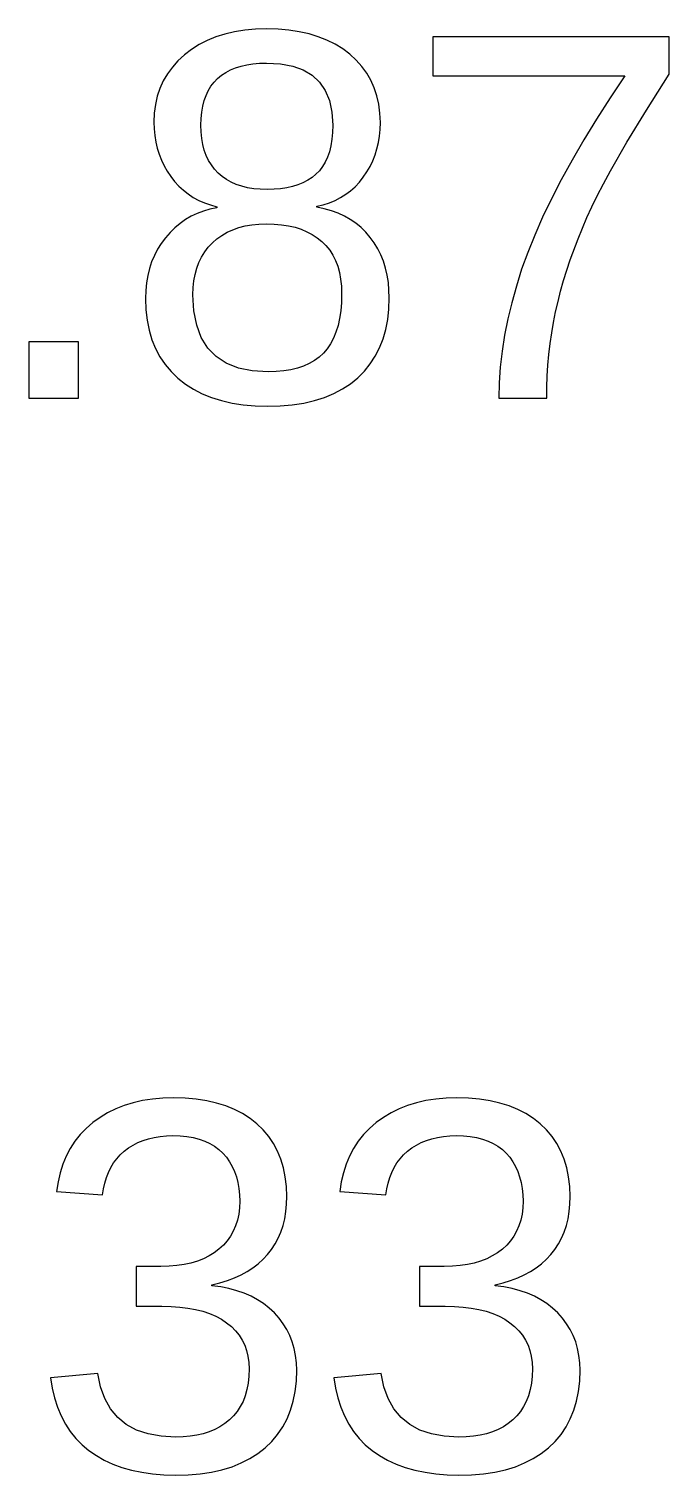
# Model space of a CAD drawing. Header units: metres. Extents: x -61 to 817, y 39 to 684.
# Drawn here: x 610.62 to 615.73, y 572.22 to 583.75 of the extents above; entities that cross this region are included whole.
import ezdxf

# ---------------------------------------------------------------- set-up
doc = ezdxf.new("R2010")
doc.units = ezdxf.units.M

msp = doc.modelspace()

# ---------------------------------------------------------------- linework, layer by layer
for p, q in [((612.517, 583.751), (612.428, 583.748)), ((612.609, 583.748), (612.517, 583.751)), ((612.043, 583.659), (611.979, 583.626)), ((612.112, 583.687), (612.043, 583.659)), ((612.185, 583.71), (612.112, 583.687)), ((612.262, 583.728), (612.185, 583.71)), ((612.343, 583.741), (612.262, 583.728)), ((612.428, 583.748), (612.343, 583.741)), ((612.695, 583.741), (612.609, 583.748)), ((612.778, 583.728), (612.695, 583.741)), ((612.856, 583.711), (612.778, 583.728)), ((612.93, 583.688), (612.856, 583.711)), ((612.999, 583.661), (612.93, 583.688)), ((613.064, 583.629), (612.999, 583.661)), ((615.728, 583.687), (613.844, 583.687)), ((613.844, 583.687), (613.844, 583.376)), ((615.728, 583.39), (615.728, 583.687)), ((611.862, 583.545), (611.811, 583.497)), ((611.918, 583.588), (611.862, 583.545)), ((611.979, 583.626), (611.918, 583.588)), ((613.125, 583.591), (613.064, 583.629)), ((613.181, 583.549), (613.125, 583.591)), ((613.232, 583.502), (613.181, 583.549)), ((611.766, 583.447), (611.727, 583.394)), ((611.811, 583.497), (611.766, 583.447)), ((612.158, 583.381), (612.193, 583.404)), ((612.193, 583.404), (612.23, 583.424)), ((612.23, 583.424), (612.27, 583.44)), ((612.27, 583.44), (612.314, 583.454)), ((612.314, 583.454), (612.36, 583.465)), ((612.36, 583.465), (612.409, 583.473)), ((612.409, 583.473), (612.462, 583.477)), ((612.462, 583.477), (612.517, 583.479)), ((612.517, 583.479), (612.628, 583.473)), ((612.628, 583.473), (612.726, 583.454)), ((612.726, 583.454), (612.81, 583.424)), ((612.81, 583.424), (612.882, 583.381)), ((613.278, 583.452), (613.232, 583.502)), ((613.317, 583.399), (613.278, 583.452)), ((611.694, 583.337), (611.667, 583.277)), ((611.727, 583.394), (611.694, 583.337)), ((612.053, 583.258), (612.074, 583.294)), ((612.074, 583.294), (612.099, 583.326)), ((612.099, 583.326), (612.127, 583.355)), ((612.127, 583.355), (612.158, 583.381)), ((612.882, 583.381), (612.941, 583.326)), ((612.941, 583.326), (612.986, 583.259)), ((613.35, 583.342), (613.317, 583.399)), ((613.377, 583.281), (613.35, 583.342)), ((613.844, 583.376), (615.375, 583.376)), ((615.375, 583.376), (615.258, 583.201)), ((615.547, 583.104), (615.728, 583.39)), ((611.646, 583.215), (611.631, 583.149)), ((611.667, 583.277), (611.646, 583.215)), ((612.008, 583.135), (612.02, 583.179)), ((612.02, 583.179), (612.035, 583.22)), ((612.035, 583.22), (612.053, 583.258)), ((612.986, 583.259), (613.019, 583.179)), ((613.019, 583.179), (613.039, 583.088)), ((613.398, 583.217), (613.377, 583.281)), ((613.413, 583.15), (613.398, 583.217)), ((615.258, 583.201), (615.149, 583.031)), ((611.622, 583.08), (611.619, 583.008)), ((611.631, 583.149), (611.622, 583.08)), ((611.995, 583.037), (612, 583.087)), ((612, 583.087), (612.008, 583.135)), ((613.039, 583.088), (613.045, 582.984)), ((613.422, 583.078), (613.413, 583.15)), ((613.425, 583.004), (613.422, 583.078)), ((615.391, 582.847), (615.547, 583.104)), ((611.619, 583.008), (611.621, 582.953)), ((611.621, 582.953), (611.626, 582.9)), ((611.993, 582.984), (611.995, 583.037)), ((611.995, 582.93), (611.993, 582.984)), ((613.045, 582.984), (613.044, 582.925)), ((613.418, 582.896), (613.423, 582.949)), ((613.423, 582.949), (613.425, 583.004)), ((615.149, 583.031), (615.048, 582.866)), ((611.626, 582.9), (611.634, 582.849)), ((611.634, 582.849), (611.646, 582.799)), ((612, 582.878), (611.995, 582.93)), ((612.008, 582.83), (612, 582.878)), ((612.02, 582.785), (612.008, 582.83)), ((613.039, 582.871), (613.03, 582.82)), ((613.044, 582.925), (613.039, 582.871)), ((613.398, 582.795), (613.41, 582.845)), ((613.41, 582.845), (613.418, 582.896)), ((615.048, 582.866), (614.954, 582.705)), ((615.26, 582.62), (615.391, 582.847)), ((611.646, 582.799), (611.661, 582.751)), ((611.661, 582.751), (611.679, 582.704)), ((612.036, 582.742), (612.02, 582.785)), ((612.054, 582.703), (612.036, 582.742)), ((613.004, 582.729), (612.986, 582.689)), ((613.019, 582.772), (613.004, 582.729)), ((613.03, 582.82), (613.019, 582.772)), ((613.365, 582.7), (613.383, 582.747)), ((613.383, 582.747), (613.398, 582.795)), ((611.679, 582.704), (611.7, 582.659)), ((611.7, 582.659), (611.725, 582.616)), ((611.725, 582.616), (611.753, 582.574)), ((612.077, 582.666), (612.054, 582.703)), ((612.102, 582.633), (612.077, 582.666)), ((612.131, 582.602), (612.102, 582.633)), ((612.163, 582.574), (612.131, 582.602)), ((612.939, 582.62), (612.911, 582.592)), ((612.964, 582.653), (612.939, 582.62)), ((612.986, 582.689), (612.964, 582.653)), ((613.289, 582.569), (613.318, 582.611)), ((613.318, 582.611), (613.343, 582.654)), ((613.343, 582.654), (613.365, 582.7)), ((614.954, 582.705), (614.868, 582.548)), ((615.205, 582.516), (615.26, 582.62)), ((611.753, 582.574), (611.784, 582.534)), ((611.784, 582.534), (611.818, 582.498)), ((611.818, 582.498), (611.854, 582.465)), ((612.198, 582.55), (612.163, 582.574)), ((612.236, 582.529), (612.198, 582.55)), ((612.276, 582.511), (612.236, 582.529)), ((612.32, 582.497), (612.276, 582.511)), ((612.366, 582.485), (612.32, 582.497)), ((612.415, 582.477), (612.366, 582.485)), ((612.678, 582.484), (612.629, 582.477)), ((612.725, 582.495), (612.678, 582.484)), ((612.768, 582.508), (612.725, 582.495)), ((612.808, 582.525), (612.768, 582.508)), ((612.846, 582.544), (612.808, 582.525)), ((612.88, 582.566), (612.846, 582.544)), ((612.911, 582.592), (612.88, 582.566)), ((613.188, 582.461), (613.224, 582.493)), ((613.224, 582.493), (613.258, 582.529)), ((613.258, 582.529), (613.289, 582.569)), ((614.868, 582.548), (614.79, 582.397)), ((615.155, 582.42), (615.205, 582.516)), ((611.854, 582.465), (611.892, 582.435)), ((611.892, 582.435), (611.933, 582.408)), ((611.933, 582.408), (611.976, 582.384)), ((611.976, 582.384), (612.022, 582.364)), ((612.467, 582.472), (612.415, 582.477)), ((612.521, 582.471), (612.467, 582.472)), ((612.577, 582.472), (612.521, 582.471)), ((612.629, 582.477), (612.577, 582.472)), ((613.019, 582.364), (613.065, 582.383)), ((613.065, 582.383), (613.108, 582.406)), ((613.108, 582.406), (613.149, 582.432)), ((613.149, 582.432), (613.188, 582.461)), ((614.79, 582.397), (614.719, 582.249)), ((615.112, 582.332), (615.155, 582.42)), ((611.916, 582.257), (611.871, 582.23)), ((611.964, 582.279), (611.916, 582.257)), ((612.014, 582.298), (611.964, 582.279)), ((612.066, 582.313), (612.014, 582.298)), ((612.022, 582.364), (612.07, 582.347)), ((612.12, 582.325), (612.066, 582.313)), ((612.07, 582.347), (612.12, 582.333)), ((612.12, 582.333), (612.12, 582.325)), ((612.919, 582.337), (612.97, 582.349)), ((612.919, 582.329), (612.919, 582.337)), ((612.978, 582.317), (612.919, 582.329)), ((612.97, 582.349), (613.019, 582.364)), ((613.035, 582.301), (612.978, 582.317)), ((613.088, 582.282), (613.035, 582.301)), ((613.138, 582.259), (613.088, 582.282)), ((613.185, 582.232), (613.138, 582.259)), ((615.073, 582.247), (615.112, 582.332)), ((611.787, 582.166), (611.748, 582.128)), ((611.828, 582.2), (611.787, 582.166)), ((611.871, 582.23), (611.828, 582.2)), ((612.202, 582.13), (612.248, 582.15)), ((612.248, 582.15), (612.296, 582.167)), ((612.296, 582.167), (612.346, 582.18)), ((612.346, 582.18), (612.4, 582.189)), ((612.4, 582.189), (612.457, 582.195)), ((612.457, 582.195), (612.517, 582.197)), ((612.517, 582.197), (612.579, 582.195)), ((612.579, 582.195), (612.637, 582.19)), ((612.637, 582.19), (612.692, 582.181)), ((612.692, 582.181), (612.745, 582.169)), ((612.745, 582.169), (612.794, 582.153)), ((612.794, 582.153), (612.839, 582.134)), ((613.229, 582.202), (613.185, 582.232)), ((613.271, 582.168), (613.229, 582.202)), ((613.309, 582.13), (613.271, 582.168)), ((614.719, 582.249), (614.656, 582.107)), ((615.002, 582.078), (615.073, 582.247)), ((611.678, 582.041), (611.648, 581.994)), ((611.711, 582.086), (611.678, 582.041)), ((611.748, 582.128), (611.711, 582.086)), ((612.053, 582.011), (612.085, 582.046)), ((612.085, 582.046), (612.121, 582.077)), ((612.121, 582.077), (612.16, 582.105)), ((612.16, 582.105), (612.202, 582.13)), ((612.839, 582.134), (612.882, 582.111)), ((612.882, 582.111), (612.922, 582.085)), ((612.922, 582.085), (612.958, 582.056)), ((612.958, 582.056), (612.991, 582.023)), ((612.991, 582.023), (613.021, 581.987)), ((613.344, 582.089), (613.309, 582.13)), ((613.376, 582.045), (613.344, 582.089)), ((613.404, 581.998), (613.376, 582.045)), ((614.656, 582.107), (614.601, 581.969)), ((614.94, 581.91), (615.002, 582.078)), ((611.623, 581.945), (611.601, 581.893)), ((611.648, 581.994), (611.623, 581.945)), ((611.978, 581.889), (611.999, 581.932)), ((611.999, 581.932), (612.024, 581.973)), ((612.024, 581.973), (612.053, 582.011)), ((613.021, 581.987), (613.046, 581.947)), ((613.046, 581.947), (613.067, 581.904)), ((613.429, 581.949), (613.404, 581.998)), ((613.449, 581.898), (613.429, 581.949)), ((614.601, 581.969), (614.552, 581.834)), ((614.912, 581.827), (614.94, 581.91)), ((611.584, 581.84), (611.57, 581.784)), ((611.601, 581.893), (611.584, 581.84)), ((611.938, 581.742), (611.947, 581.794)), ((611.947, 581.794), (611.961, 581.843)), ((611.961, 581.843), (611.978, 581.889)), ((613.067, 581.904), (613.085, 581.858)), ((613.085, 581.858), (613.099, 581.809)), ((613.099, 581.809), (613.108, 581.756)), ((613.466, 581.844), (613.449, 581.898)), ((613.479, 581.788), (613.466, 581.844)), ((614.552, 581.834), (614.51, 581.7)), ((614.886, 581.744), (614.912, 581.827)), ((611.56, 581.725), (611.554, 581.665)), ((611.57, 581.784), (611.56, 581.725)), ((611.93, 581.631), (611.932, 581.688)), ((611.932, 581.688), (611.938, 581.742)), ((613.108, 581.756), (613.114, 581.699)), ((613.114, 581.699), (613.116, 581.64)), ((613.489, 581.73), (613.479, 581.788)), ((613.494, 581.669), (613.489, 581.73)), ((614.51, 581.7), (614.473, 581.568)), ((614.863, 581.661), (614.886, 581.744)), ((611.554, 581.665), (611.552, 581.602)), ((611.552, 581.602), (611.555, 581.512)), ((611.938, 581.502), (611.93, 581.631)), ((613.114, 581.57), (613.109, 581.504)), ((613.116, 581.64), (613.114, 581.57)), ((613.493, 581.517), (613.496, 581.606)), ((613.496, 581.606), (613.494, 581.669)), ((614.473, 581.568), (614.441, 581.438)), ((614.823, 581.495), (614.842, 581.578)), ((614.842, 581.578), (614.863, 581.661)), ((611.555, 581.512), (611.565, 581.428)), ((611.96, 581.388), (611.938, 581.502)), ((613.109, 581.504), (613.1, 581.443)), ((613.484, 581.433), (613.493, 581.517)), ((614.806, 581.411), (614.823, 581.495)), ((611.565, 581.428), (611.581, 581.348)), ((611.581, 581.348), (611.603, 581.273)), ((611.997, 581.29), (611.96, 581.388)), ((613.071, 581.333), (613.052, 581.285)), ((613.088, 581.386), (613.071, 581.333)), ((613.1, 581.443), (613.088, 581.386)), ((613.447, 581.279), (613.468, 581.354)), ((613.468, 581.354), (613.484, 581.433)), ((614.441, 581.438), (614.416, 581.309)), ((614.792, 581.327), (614.806, 581.411)), ((611.018, 581.255), (610.622, 581.255)), ((610.622, 581.255), (610.622, 580.807)), ((611.018, 580.807), (611.018, 581.255)), ((611.603, 581.273), (611.632, 581.202)), ((612.048, 581.206), (611.997, 581.29)), ((613.028, 581.241), (613.002, 581.201)), ((613.052, 581.285), (613.028, 581.241)), ((613.419, 581.208), (613.447, 581.279)), ((614.416, 581.309), (614.396, 581.181)), ((614.77, 581.156), (614.78, 581.242)), ((614.78, 581.242), (614.792, 581.327)), ((611.632, 581.202), (611.667, 581.136)), ((611.667, 581.136), (611.708, 581.075)), ((612.115, 581.138), (612.048, 581.206)), ((612.196, 581.085), (612.115, 581.138)), ((612.899, 581.107), (612.858, 581.083)), ((612.937, 581.134), (612.899, 581.107)), ((612.971, 581.166), (612.937, 581.134)), ((613.002, 581.201), (612.971, 581.166)), ((613.344, 581.08), (613.385, 581.142)), ((613.385, 581.142), (613.419, 581.208)), ((614.396, 581.181), (614.381, 581.055)), ((614.762, 581.07), (614.77, 581.156)), ((611.708, 581.075), (611.756, 581.018)), ((611.756, 581.018), (611.81, 580.966)), ((612.293, 581.047), (612.196, 581.085)), ((612.403, 581.024), (612.293, 581.047)), ((612.529, 581.017), (612.403, 581.024)), ((612.593, 581.019), (612.529, 581.017)), ((612.654, 581.024), (612.593, 581.019)), ((612.71, 581.033), (612.654, 581.024)), ((612.763, 581.046), (612.71, 581.033)), ((612.812, 581.063), (612.763, 581.046)), ((612.858, 581.083), (612.812, 581.063)), ((613.245, 580.97), (613.298, 581.023)), ((613.298, 581.023), (613.344, 581.08)), ((614.381, 581.055), (614.373, 580.93)), ((614.753, 580.895), (614.756, 580.983)), ((614.756, 580.983), (614.762, 581.07)), ((611.81, 580.966), (611.87, 580.919)), ((611.87, 580.919), (611.935, 580.878)), ((611.935, 580.878), (612.004, 580.842)), ((613.054, 580.844), (613.123, 580.88)), ((613.123, 580.88), (613.187, 580.922)), ((613.187, 580.922), (613.245, 580.97)), ((614.373, 580.93), (614.37, 580.807)), ((614.752, 580.807), (614.753, 580.895)), ((610.622, 580.807), (611.018, 580.807)), ((612.004, 580.842), (612.079, 580.812)), ((612.079, 580.812), (612.158, 580.787)), ((612.158, 580.787), (612.243, 580.768)), ((612.243, 580.768), (612.332, 580.754)), ((612.332, 580.754), (612.426, 580.745)), ((612.627, 580.746), (612.723, 580.754)), ((612.723, 580.754), (612.814, 580.768)), ((612.814, 580.768), (612.899, 580.788)), ((612.899, 580.788), (612.979, 580.813)), ((612.979, 580.813), (613.054, 580.844)), ((614.37, 580.807), (614.752, 580.807)), ((612.426, 580.745), (612.525, 580.743)), ((612.525, 580.743), (612.627, 580.746)), ((611.608, 575.217), (611.529, 575.205)), ((611.69, 575.224), (611.608, 575.217)), ((611.775, 575.227), (611.69, 575.224)), ((611.868, 575.224), (611.775, 575.227)), ((611.956, 575.217), (611.868, 575.224)), ((612.04, 575.204), (611.956, 575.217)), ((613.867, 575.217), (613.789, 575.205)), ((613.949, 575.224), (613.867, 575.217)), ((614.035, 575.227), (613.949, 575.224)), ((614.128, 575.224), (614.035, 575.227)), ((614.216, 575.217), (614.128, 575.224)), ((614.3, 575.204), (614.216, 575.217)), ((611.25, 575.108), (611.189, 575.071)), ((611.315, 575.139), (611.25, 575.108)), ((611.383, 575.166), (611.315, 575.139)), ((611.454, 575.188), (611.383, 575.166)), ((611.529, 575.205), (611.454, 575.188)), ((612.119, 575.186), (612.04, 575.204)), ((612.193, 575.163), (612.119, 575.186)), ((612.262, 575.134), (612.193, 575.163)), ((612.326, 575.101), (612.262, 575.134)), ((612.386, 575.063), (612.326, 575.101)), ((613.51, 575.108), (613.449, 575.071)), ((613.574, 575.139), (613.51, 575.108)), ((613.642, 575.166), (613.574, 575.139)), ((613.714, 575.188), (613.642, 575.166)), ((613.789, 575.205), (613.714, 575.188)), ((614.378, 575.186), (614.3, 575.204)), ((614.452, 575.163), (614.378, 575.186)), ((614.522, 575.134), (614.452, 575.163)), ((614.586, 575.101), (614.522, 575.134)), ((614.646, 575.063), (614.586, 575.101)), ((611.132, 575.03), (611.079, 574.984)), ((611.189, 575.071), (611.132, 575.03)), ((612.441, 575.019), (612.386, 575.063)), ((612.491, 574.971), (612.441, 575.019)), ((613.392, 575.03), (613.339, 574.984)), ((613.449, 575.071), (613.392, 575.03)), ((614.701, 575.019), (614.646, 575.063)), ((614.751, 574.971), (614.701, 575.019)), ((610.989, 574.881), (610.951, 574.824)), ((611.031, 574.935), (610.989, 574.881)), ((611.079, 574.984), (611.031, 574.935)), ((611.453, 574.851), (611.492, 574.871)), ((611.492, 574.871), (611.533, 574.888)), ((611.533, 574.888), (611.576, 574.901)), ((611.576, 574.901), (611.621, 574.912)), ((611.621, 574.912), (611.669, 574.92)), ((611.669, 574.92), (611.719, 574.924)), ((611.719, 574.924), (611.771, 574.926)), ((611.771, 574.926), (611.828, 574.924)), ((611.828, 574.924), (611.882, 574.919)), ((611.882, 574.919), (611.933, 574.91)), ((611.933, 574.91), (611.98, 574.898)), ((611.98, 574.898), (612.024, 574.882)), ((612.024, 574.882), (612.065, 574.863)), ((612.535, 574.919), (612.491, 574.971)), ((612.573, 574.863), (612.535, 574.919)), ((613.249, 574.881), (613.211, 574.824)), ((613.291, 574.935), (613.249, 574.881)), ((613.339, 574.984), (613.291, 574.935)), ((613.713, 574.851), (613.751, 574.871)), ((613.751, 574.871), (613.792, 574.888)), ((613.792, 574.888), (613.836, 574.901)), ((613.836, 574.901), (613.881, 574.912)), ((613.881, 574.912), (613.929, 574.92)), ((613.929, 574.92), (613.979, 574.924)), ((613.979, 574.924), (614.031, 574.926)), ((614.031, 574.926), (614.088, 574.924)), ((614.088, 574.924), (614.142, 574.919)), ((614.142, 574.919), (614.192, 574.91)), ((614.192, 574.91), (614.24, 574.898)), ((614.24, 574.898), (614.284, 574.882)), ((614.284, 574.882), (614.325, 574.863)), ((614.795, 574.919), (614.751, 574.971)), ((614.833, 574.863), (614.795, 574.919)), ((610.919, 574.763), (610.892, 574.698)), ((610.951, 574.824), (610.919, 574.763)), ((611.323, 574.742), (611.351, 574.773)), ((611.351, 574.773), (611.382, 574.802)), ((611.382, 574.802), (611.416, 574.828)), ((611.416, 574.828), (611.453, 574.851)), ((612.065, 574.863), (612.103, 574.841)), ((612.103, 574.841), (612.138, 574.814)), ((612.138, 574.814), (612.169, 574.785)), ((612.169, 574.785), (612.197, 574.753)), ((612.606, 574.803), (612.573, 574.863)), ((612.632, 574.738), (612.606, 574.803)), ((613.179, 574.763), (613.152, 574.698)), ((613.211, 574.824), (613.179, 574.763)), ((613.582, 574.742), (613.611, 574.773)), ((613.611, 574.773), (613.642, 574.802)), ((613.642, 574.802), (613.676, 574.828)), ((613.676, 574.828), (613.713, 574.851)), ((614.325, 574.863), (614.363, 574.841)), ((614.363, 574.841), (614.398, 574.814)), ((614.398, 574.814), (614.429, 574.785)), ((614.429, 574.785), (614.457, 574.753)), ((614.865, 574.803), (614.833, 574.863)), ((614.892, 574.738), (614.865, 574.803)), ((610.892, 574.698), (610.87, 574.63)), ((611.256, 574.633), (611.275, 574.672)), ((611.275, 574.672), (611.297, 574.708)), ((611.297, 574.708), (611.323, 574.742)), ((612.197, 574.753), (612.222, 574.718)), ((612.222, 574.718), (612.244, 574.68)), ((612.244, 574.68), (612.262, 574.64)), ((612.262, 574.64), (612.277, 574.598)), ((612.653, 574.67), (612.632, 574.738)), ((612.667, 574.598), (612.653, 574.67)), ((613.152, 574.698), (613.13, 574.63)), ((613.516, 574.633), (613.535, 574.672)), ((613.535, 574.672), (613.557, 574.708)), ((613.557, 574.708), (613.582, 574.742)), ((614.457, 574.753), (614.482, 574.718)), ((614.482, 574.718), (614.503, 574.68)), ((614.503, 574.68), (614.522, 574.64)), ((614.522, 574.64), (614.536, 574.598)), ((614.912, 574.67), (614.892, 574.738)), ((614.927, 574.598), (614.912, 574.67)), ((610.854, 574.557), (610.842, 574.481)), ((610.87, 574.63), (610.854, 574.557)), ((611.217, 574.502), (611.227, 574.548)), ((611.227, 574.548), (611.24, 574.592)), ((611.24, 574.592), (611.256, 574.633)), ((612.277, 574.598), (612.288, 574.553)), ((612.288, 574.553), (612.297, 574.505)), ((612.676, 574.521), (612.667, 574.598)), ((613.113, 574.557), (613.102, 574.481)), ((613.13, 574.63), (613.113, 574.557)), ((613.477, 574.502), (613.487, 574.548)), ((613.487, 574.548), (613.5, 574.592)), ((613.5, 574.592), (613.516, 574.633)), ((614.536, 574.598), (614.548, 574.553)), ((614.548, 574.553), (614.556, 574.505)), ((614.936, 574.521), (614.927, 574.598)), ((610.842, 574.481), (611.21, 574.453)), ((611.21, 574.453), (611.217, 574.502)), ((612.297, 574.505), (612.302, 574.455)), ((612.302, 574.455), (612.303, 574.403)), ((612.679, 574.441), (612.676, 574.521)), ((612.677, 574.379), (612.679, 574.441)), ((613.102, 574.481), (613.47, 574.453)), ((613.47, 574.453), (613.477, 574.502)), ((614.556, 574.505), (614.561, 574.455)), ((614.561, 574.455), (614.563, 574.403)), ((614.939, 574.441), (614.936, 574.521)), ((614.937, 574.379), (614.939, 574.441)), ((612.295, 574.3), (612.285, 574.252)), ((612.301, 574.35), (612.295, 574.3)), ((612.303, 574.403), (612.301, 574.35)), ((612.662, 574.263), (612.672, 574.32)), ((612.672, 574.32), (612.677, 574.379)), ((614.555, 574.3), (614.545, 574.252)), ((614.561, 574.35), (614.555, 574.3)), ((614.563, 574.403), (614.561, 574.35)), ((614.922, 574.263), (614.931, 574.32)), ((614.931, 574.32), (614.937, 574.379)), ((612.271, 574.207), (612.252, 574.165)), ((612.285, 574.252), (612.271, 574.207)), ((612.632, 574.157), (612.649, 574.209)), ((612.649, 574.209), (612.662, 574.263)), ((614.53, 574.207), (614.512, 574.165)), ((614.545, 574.252), (614.53, 574.207)), ((614.892, 574.157), (614.909, 574.209)), ((614.909, 574.209), (614.922, 574.263)), ((612.203, 574.087), (612.173, 574.053)), ((612.23, 574.125), (612.203, 574.087)), ((612.252, 574.165), (612.23, 574.125)), ((612.587, 574.062), (612.611, 574.108)), ((612.611, 574.108), (612.632, 574.157)), ((614.463, 574.087), (614.433, 574.053)), ((614.49, 574.125), (614.463, 574.087)), ((614.512, 574.165), (614.49, 574.125)), ((614.846, 574.062), (614.871, 574.108)), ((614.871, 574.108), (614.892, 574.157)), ((612.059, 573.966), (612.014, 573.944)), ((612.1, 573.992), (612.059, 573.966)), ((612.138, 574.021), (612.1, 573.992)), ((612.173, 574.053), (612.138, 574.021)), ((612.49, 573.94), (612.526, 573.978)), ((612.526, 573.978), (612.558, 574.019)), ((612.558, 574.019), (612.587, 574.062)), ((614.318, 573.966), (614.274, 573.944)), ((614.36, 573.992), (614.318, 573.966)), ((614.398, 574.021), (614.36, 573.992)), ((614.433, 574.053), (614.398, 574.021)), ((614.75, 573.94), (614.786, 573.978)), ((614.786, 573.978), (614.818, 574.019)), ((614.818, 574.019), (614.846, 574.062)), ((611.675, 573.883), (611.477, 573.883)), ((611.477, 573.883), (611.477, 573.566)), ((611.74, 573.885), (611.675, 573.883)), ((611.801, 573.89), (611.74, 573.885)), ((611.859, 573.898), (611.801, 573.89)), ((611.914, 573.91), (611.859, 573.898)), ((611.966, 573.925), (611.914, 573.91)), ((612.014, 573.944), (611.966, 573.925)), ((612.314, 573.816), (612.363, 573.842)), ((612.363, 573.842), (612.409, 573.872)), ((612.409, 573.872), (612.451, 573.904)), ((612.451, 573.904), (612.49, 573.94)), ((613.935, 573.883), (613.737, 573.883)), ((613.737, 573.883), (613.737, 573.566)), ((614, 573.885), (613.935, 573.883)), ((614.061, 573.89), (614, 573.885)), ((614.119, 573.898), (614.061, 573.89)), ((614.174, 573.91), (614.119, 573.898)), ((614.225, 573.925), (614.174, 573.91)), ((614.274, 573.944), (614.225, 573.925)), ((614.573, 573.816), (614.623, 573.842)), ((614.623, 573.842), (614.669, 573.872)), ((614.669, 573.872), (614.711, 573.904)), ((614.711, 573.904), (614.75, 573.94)), ((612.082, 573.737), (612.145, 573.752)), ((612.082, 573.729), (612.082, 573.737)), ((612.152, 573.719), (612.082, 573.729)), ((612.145, 573.752), (612.205, 573.771)), ((612.217, 573.706), (612.152, 573.719)), ((612.205, 573.771), (612.261, 573.792)), ((612.261, 573.792), (612.314, 573.816)), ((614.342, 573.737), (614.405, 573.752)), ((614.342, 573.729), (614.342, 573.737)), ((614.411, 573.719), (614.342, 573.729)), ((614.405, 573.752), (614.464, 573.771)), ((614.477, 573.706), (614.411, 573.719)), ((614.464, 573.771), (614.521, 573.792)), ((614.521, 573.792), (614.573, 573.816)), ((612.28, 573.689), (612.217, 573.706)), ((612.339, 573.669), (612.28, 573.689)), ((612.394, 573.645), (612.339, 573.669)), ((612.446, 573.617), (612.394, 573.645)), ((612.494, 573.586), (612.446, 573.617)), ((614.539, 573.689), (614.477, 573.706)), ((614.598, 573.669), (614.539, 573.689)), ((614.654, 573.645), (614.598, 573.669)), ((614.705, 573.617), (614.654, 573.645)), ((614.754, 573.586), (614.705, 573.617)), ((611.477, 573.566), (611.683, 573.566)), ((611.683, 573.566), (611.756, 573.564)), ((611.756, 573.564), (611.825, 573.559)), ((611.825, 573.559), (611.89, 573.551)), ((611.89, 573.551), (611.952, 573.54)), ((611.952, 573.54), (612.009, 573.525)), ((612.009, 573.525), (612.062, 573.507)), ((612.062, 573.507), (612.112, 573.486)), ((612.539, 573.551), (612.494, 573.586)), ((612.58, 573.512), (612.539, 573.551)), ((612.618, 573.47), (612.58, 573.512)), ((613.737, 573.566), (613.943, 573.566)), ((613.943, 573.566), (614.016, 573.564)), ((614.016, 573.564), (614.085, 573.559)), ((614.085, 573.559), (614.15, 573.551)), ((614.15, 573.551), (614.211, 573.54)), ((614.211, 573.54), (614.269, 573.525)), ((614.269, 573.525), (614.322, 573.507)), ((614.322, 573.507), (614.372, 573.486)), ((614.799, 573.551), (614.754, 573.586)), ((614.84, 573.512), (614.799, 573.551)), ((614.877, 573.47), (614.84, 573.512)), ((612.112, 573.486), (612.157, 573.462)), ((612.157, 573.462), (612.199, 573.434)), ((612.199, 573.434), (612.237, 573.403)), ((612.237, 573.403), (612.27, 573.37)), ((612.65, 573.426), (612.618, 573.47)), ((612.679, 573.38), (612.65, 573.426)), ((612.703, 573.332), (612.679, 573.38)), ((614.372, 573.486), (614.417, 573.462)), ((614.417, 573.462), (614.459, 573.434)), ((614.459, 573.434), (614.496, 573.403)), ((614.496, 573.403), (614.53, 573.37)), ((614.91, 573.426), (614.877, 573.47)), ((614.939, 573.38), (614.91, 573.426)), ((614.963, 573.332), (614.939, 573.38)), ((612.27, 573.37), (612.299, 573.334)), ((612.299, 573.334), (612.323, 573.296)), ((612.323, 573.296), (612.343, 573.255)), ((612.723, 573.281), (612.703, 573.332)), ((612.738, 573.228), (612.723, 573.281)), ((614.53, 573.37), (614.558, 573.334)), ((614.558, 573.334), (614.583, 573.296)), ((614.583, 573.296), (614.603, 573.255)), ((614.983, 573.281), (614.963, 573.332)), ((614.998, 573.228), (614.983, 573.281)), ((612.343, 573.255), (612.358, 573.212)), ((612.358, 573.212), (612.369, 573.166)), ((612.369, 573.166), (612.376, 573.118)), ((612.749, 573.173), (612.738, 573.228)), ((612.756, 573.115), (612.749, 573.173)), ((614.603, 573.255), (614.618, 573.212)), ((614.618, 573.212), (614.629, 573.166)), ((614.629, 573.166), (614.636, 573.118)), ((615.009, 573.173), (614.998, 573.228)), ((615.016, 573.115), (615.009, 573.173)), ((611.172, 573.03), (610.794, 572.995)), ((611.194, 572.923), (611.172, 573.03)), ((612.376, 573.118), (612.378, 573.067)), ((612.378, 573.067), (612.376, 573.008)), ((612.755, 572.968), (612.758, 573.055)), ((612.758, 573.055), (612.756, 573.115)), ((613.432, 573.03), (613.054, 572.995)), ((613.454, 572.923), (613.432, 573.03)), ((614.636, 573.118), (614.638, 573.067)), ((614.638, 573.067), (614.636, 573.008)), ((615.015, 572.968), (615.018, 573.055)), ((615.018, 573.055), (615.016, 573.115)), ((610.794, 572.995), (610.808, 572.912)), ((610.808, 572.912), (610.826, 572.834)), ((611.228, 572.829), (611.194, 572.923)), ((612.37, 572.953), (612.361, 572.901)), ((612.376, 573.008), (612.37, 572.953)), ((612.746, 572.886), (612.755, 572.968)), ((613.054, 572.995), (613.067, 572.912)), ((613.067, 572.912), (613.086, 572.834)), ((613.488, 572.829), (613.454, 572.923)), ((614.63, 572.953), (614.62, 572.901)), ((614.636, 573.008), (614.63, 572.953)), ((615.006, 572.886), (615.015, 572.968)), ((610.826, 572.834), (610.85, 572.76)), ((611.273, 572.748), (611.228, 572.829)), ((612.33, 572.807), (612.308, 572.765)), ((612.347, 572.852), (612.33, 572.807)), ((612.361, 572.901), (612.347, 572.852)), ((612.709, 572.736), (612.73, 572.809)), ((612.73, 572.809), (612.746, 572.886)), ((613.086, 572.834), (613.11, 572.76)), ((613.533, 572.748), (613.488, 572.829)), ((614.589, 572.807), (614.568, 572.765)), ((614.607, 572.852), (614.589, 572.807)), ((614.62, 572.901), (614.607, 572.852)), ((614.968, 572.736), (614.99, 572.809)), ((614.99, 572.809), (615.006, 572.886)), ((610.85, 572.76), (610.879, 572.691)), ((610.879, 572.691), (610.913, 572.626)), ((611.33, 572.679), (611.273, 572.748)), ((612.254, 572.691), (612.221, 572.659)), ((612.283, 572.726), (612.254, 572.691)), ((612.308, 572.765), (612.283, 572.726)), ((612.681, 572.667), (612.709, 572.736)), ((613.11, 572.76), (613.139, 572.691)), ((613.139, 572.691), (613.173, 572.626)), ((613.59, 572.679), (613.533, 572.748)), ((614.514, 572.691), (614.481, 572.659)), ((614.543, 572.726), (614.514, 572.691)), ((614.568, 572.765), (614.543, 572.726)), ((614.94, 572.667), (614.968, 572.736)), ((610.913, 572.626), (610.952, 572.566)), ((610.952, 572.566), (610.996, 572.511)), ((611.399, 572.622), (611.33, 572.679)), ((611.48, 572.578), (611.399, 572.622)), ((611.572, 572.547), (611.48, 572.578)), ((612.059, 572.564), (612.011, 572.549)), ((612.104, 572.583), (612.059, 572.564)), ((612.146, 572.605), (612.104, 572.583)), ((612.185, 572.63), (612.146, 572.605)), ((612.221, 572.659), (612.185, 572.63)), ((612.606, 572.543), (612.647, 572.603)), ((612.647, 572.603), (612.681, 572.667)), ((613.173, 572.626), (613.212, 572.566)), ((613.212, 572.566), (613.256, 572.511)), ((613.659, 572.622), (613.59, 572.679)), ((613.739, 572.578), (613.659, 572.622)), ((613.832, 572.547), (613.739, 572.578)), ((614.319, 572.564), (614.271, 572.549)), ((614.364, 572.583), (614.319, 572.564)), ((614.406, 572.605), (614.364, 572.583)), ((614.445, 572.63), (614.406, 572.605)), ((614.481, 572.659), (614.445, 572.63)), ((614.866, 572.543), (614.906, 572.603)), ((614.906, 572.603), (614.94, 572.667)), ((610.996, 572.511), (611.046, 572.461)), ((611.046, 572.461), (611.1, 572.415)), ((611.676, 572.528), (611.572, 572.547)), ((611.791, 572.522), (611.676, 572.528)), ((611.851, 572.524), (611.791, 572.522)), ((611.907, 572.529), (611.851, 572.524)), ((611.961, 572.537), (611.907, 572.529)), ((612.011, 572.549), (611.961, 572.537)), ((612.507, 572.437), (612.56, 572.488)), ((612.56, 572.488), (612.606, 572.543)), ((613.256, 572.511), (613.305, 572.461)), ((613.305, 572.461), (613.36, 572.415)), ((613.935, 572.528), (613.832, 572.547)), ((614.051, 572.522), (613.935, 572.528)), ((614.11, 572.524), (614.051, 572.522)), ((614.167, 572.529), (614.11, 572.524)), ((614.22, 572.537), (614.167, 572.529)), ((614.271, 572.549), (614.22, 572.537)), ((614.767, 572.437), (614.82, 572.488)), ((614.82, 572.488), (614.866, 572.543)), ((611.1, 572.415), (611.16, 572.374)), ((611.16, 572.374), (611.223, 572.337)), ((611.223, 572.337), (611.292, 572.306)), ((612.316, 572.316), (612.385, 572.351)), ((612.385, 572.351), (612.449, 572.391)), ((612.449, 572.391), (612.507, 572.437)), ((613.36, 572.415), (613.419, 572.374)), ((613.419, 572.374), (613.483, 572.337)), ((613.483, 572.337), (613.551, 572.306)), ((614.576, 572.316), (614.645, 572.351)), ((614.645, 572.351), (614.709, 572.391)), ((614.709, 572.391), (614.767, 572.437)), ((611.292, 572.306), (611.364, 572.279)), ((611.364, 572.279), (611.441, 572.258)), ((611.441, 572.258), (611.522, 572.241)), ((611.522, 572.241), (611.607, 572.229)), ((611.607, 572.229), (611.697, 572.221)), ((611.697, 572.221), (611.791, 572.219)), ((611.791, 572.219), (611.892, 572.222)), ((611.892, 572.222), (611.987, 572.23)), ((611.987, 572.23), (612.077, 572.243)), ((612.077, 572.243), (612.162, 572.262)), ((612.162, 572.262), (612.242, 572.286)), ((612.242, 572.286), (612.316, 572.316)), ((613.551, 572.306), (613.624, 572.279)), ((613.624, 572.279), (613.701, 572.258)), ((613.701, 572.258), (613.782, 572.241)), ((613.782, 572.241), (613.867, 572.229)), ((613.867, 572.229), (613.957, 572.221)), ((613.957, 572.221), (614.051, 572.219)), ((614.051, 572.219), (614.152, 572.222)), ((614.152, 572.222), (614.247, 572.23)), ((614.247, 572.23), (614.337, 572.243)), ((614.337, 572.243), (614.422, 572.262)), ((614.422, 572.262), (614.502, 572.286)), ((614.502, 572.286), (614.576, 572.316))]:
    msp.add_line(p, q)

doc.saveas('drawing.dxf')
